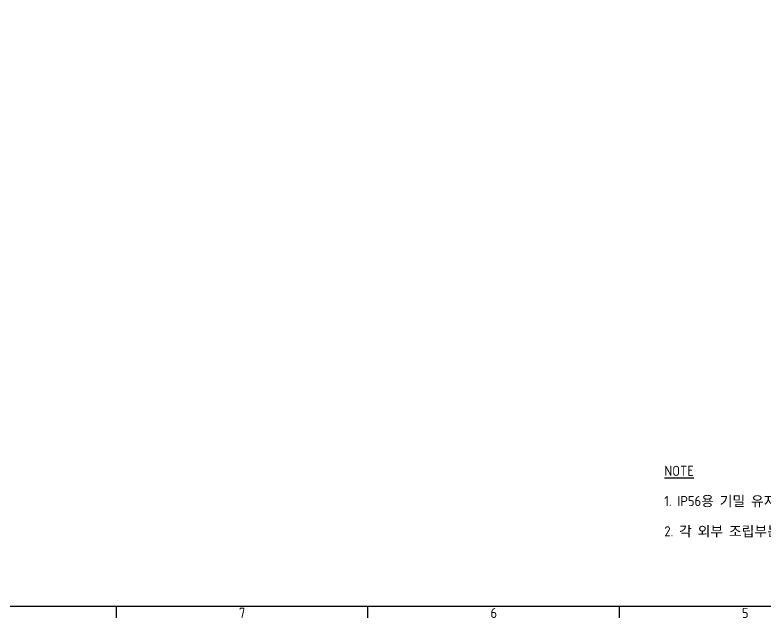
# Model space of a CAD drawing. Header units: millimetres. Extents: x 0 to 5945, y 0 to 4205.
# Drawn here: x 3195 to 4304, y 83 to 974 of the extents above; entities that cross this region are included whole.
import ezdxf

# ---------------------------------------------------------------- set-up
doc = ezdxf.new("R2010")
doc.units = ezdxf.units.MM
doc.header["$LTSCALE"] = 5
doc.layers.get('0').update_dxf_attribs({"color": 3, "lineweight": 25})
doc.layers.add('경계(ISO)', color=7, linetype='Continuous', lineweight=25)
doc.layers.add('기호(ISO)', color=5, linetype='Continuous', lineweight=25)
doc.styles.add('문자 텍스트_M2B', font='isocp.shx')
doc.styles.add('문자 텍스트_PSTEK_POSCO', font='isocp.shx')

# ---------------------------------------------------------------- blocks, each defined once
blk = doc.blocks.new('경계 Default Border')
at = {"layer": '경계(ISO)'}
for p, q in [((668.81, 20), (668.81, 16.6)), ((743.12, 20), (743.12, 16.6)), ((817.44, 20), (817.44, 16.6))]:
    blk.add_line(p, q, dxfattribs=at)
at = {"layer": '경계(ISO)', "flags": 128}
blk.add_lwpolyline([(20, 20), (20, 821), (1169, 821), (1169, 20), (20, 20)], dxfattribs=at)
at = {"layer": '경계(ISO)', "color": 2, "char_height": 3, "attachment_point": 7, "style": '문자 텍스트_M2B'}
for s, insert in [('7', (705.11, 16.59)), ('6', (779.43, 16.57)), ('5', (853.74, 16.57))]:
    blk.add_mtext(s, dxfattribs=dict(at, insert=insert))

msp = doc.modelspace()

# ---------------------------------------------------------------- block references
at = {"xscale": 5, "yscale": 5, "zscale": 5}
msp.add_blockref('경계 Default Border', (0, 0), dxfattribs=at)

# ---------------------------------------------------------------- texts
at = {"layer": '기호(ISO)', "color": 2, "insert": (4154.076, 254.83), "char_height": 15, "width": 603.44067, "attachment_point": 4, "line_spacing_factor": 1.78626, "style": '문자 텍스트_PSTEK_POSCO'}
msp.add_mtext('{\\fISOCP|b0|i0;\\H15.0000;\\LNOTE\\P\\l\\fISOCP|b0|i0;\\H15.0000;1. IP56용 기밀 유지 할 것\\P2. 각 외부 조립부는 최종 SILICON으로 기밀 마감 할 것}', dxfattribs=at)

doc.saveas('drawing.dxf')
